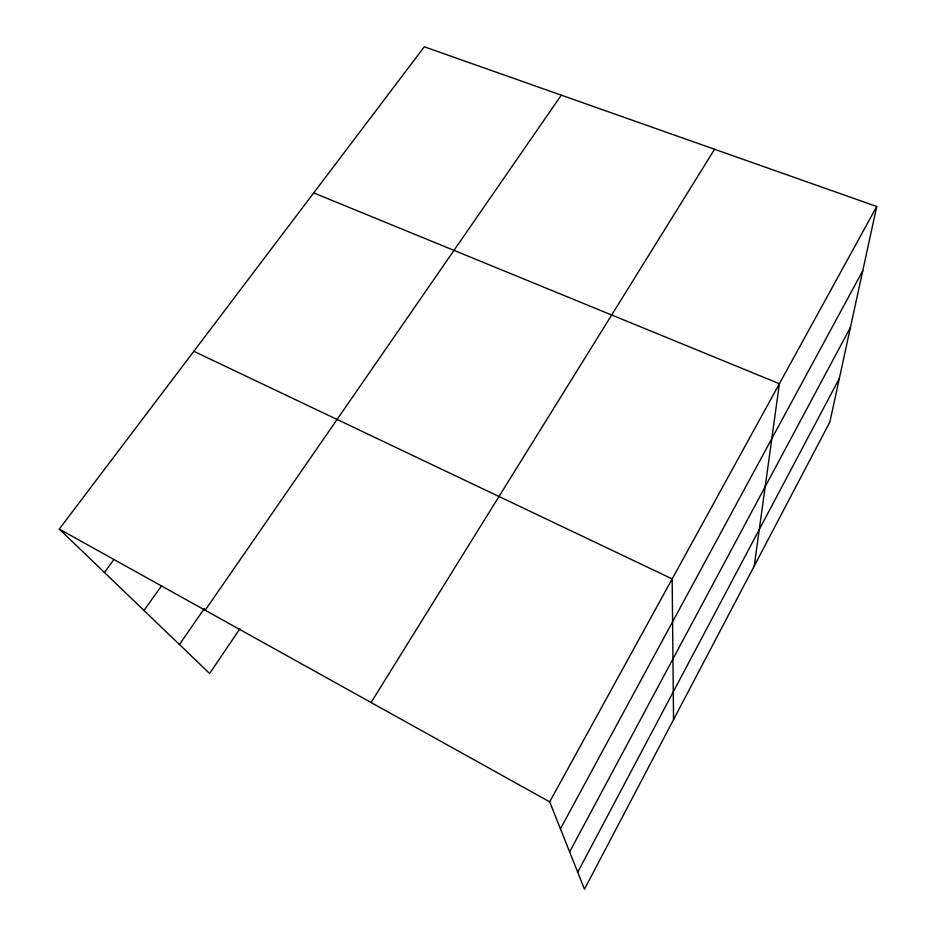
<?xml version="1.0" encoding="UTF-8"?>
<svg xmlns="http://www.w3.org/2000/svg" width="936" height="936" viewBox="0 0 936 936"><rect width="100%" height="100%" fill="white"/><g stroke="black" fill="none" stroke-linecap="round" stroke-linejoin="round"><path stroke-width="1.4" d="M754.264 565.941L779.384 383.713L313.724 192.898M876.728 206.505L829.869 422.007L584.462 889.2L549.701 801.86L59.272 529.086L424.3 46.8L876.728 206.505L549.701 801.86M577.699 872.212L839.346 378.39M569.626 851.912L850.438 327.401M560.43 828.805L862.758 270.75M371.089 702.503L714.577 149.269M239.92 628.699L209.617 673.499L59.272 529.086M179.443 644.518L204.399 608.458M205.183 610.237L561.296 95.156M144.004 610.471L161.682 585.597M104.434 572.458L113.876 559.553M193.834 351.304L672.165 578.904L673.546 719.608"/></g></svg>
